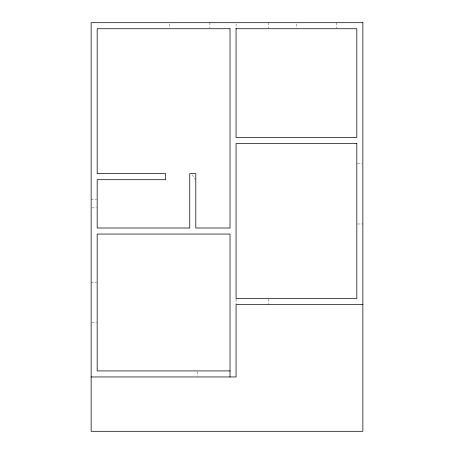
<?xml version="1.0" encoding="UTF-8"?>
<svg xmlns="http://www.w3.org/2000/svg" width="454" height="454" viewBox="0 0 454 454"><rect width="100%" height="100%" fill="white"/><g stroke="black" fill="none" stroke-linecap="round" stroke-linejoin="round"><path stroke-width="0.34" stroke-dasharray="2.27 1.7" d="M357.497 163.599L362.196 163.599M91.135 199.828L96.503 199.828M91.804 207.881L96.503 207.881M357.497 223.981L362.865 223.981M91.135 282.354L96.503 282.354M91.804 322.607L96.503 322.607M192.303 174.83L195.413 179.5M336.698 22.7L336.698 28.069M296.439 24.039L296.439 28.069M268.263 22.7L268.263 28.069M268.263 299.124L268.263 304.492M236.057 24.039L236.057 28.069M236.057 299.124L236.057 303.822M209.89 22.7L209.89 28.069M197.813 371.588L197.813 376.281M169.637 24.039L169.637 28.069"/><path stroke-width="0.68" d="M236.057 28.738L356.827 28.738L356.827 137.431L236.057 137.431L236.057 28.364M362.865 304.492L236.057 304.492L236.057 376.956L91.135 376.956M230.019 370.918L97.173 370.918L97.173 234.043L230.019 234.043L230.019 376.956M362.865 22.7L91.135 22.7L91.135 431.3L362.865 431.3L362.865 22.7M230.019 28.738L97.173 28.738L97.173 173.661L165.608 173.661L165.608 179.699L97.173 179.699L97.173 228.004L189.761 228.004L189.761 173.661L195.799 173.661L195.799 228.004L230.019 228.004L230.019 28.738M356.827 143.47L236.057 143.47L236.057 298.454L356.827 298.454L356.827 143.47"/></g></svg>
